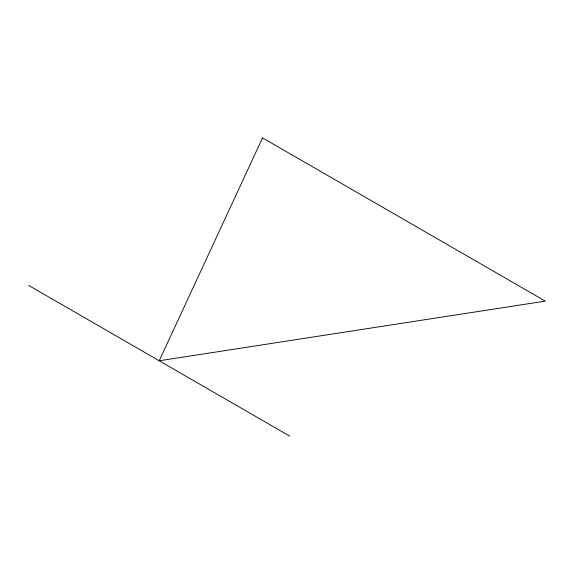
<?xml version="1.0" encoding="UTF-8"?>
<svg xmlns="http://www.w3.org/2000/svg" width="574" height="574" viewBox="0 0 574 574"><rect width="100%" height="100%" fill="white"/><g stroke="black" fill="none" stroke-linecap="round" stroke-linejoin="round"><path stroke-width="0.86" d="M28.7 285.429L289.719 436.125M262.526 137.875L159.206 360.781L545.3 301.128L262.526 137.875"/></g></svg>
